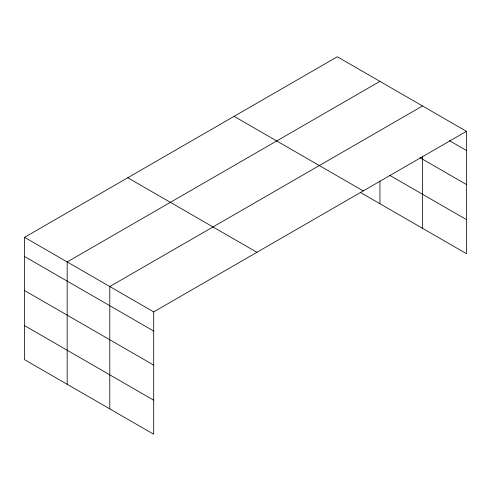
<?xml version="1.0" encoding="UTF-8"?>
<svg xmlns="http://www.w3.org/2000/svg" width="491" height="491" viewBox="0 0 491 491"><rect width="100%" height="100%" fill="white"/><g stroke="black" fill="none" stroke-linecap="round" stroke-linejoin="round"><path stroke-width="0.74" d="M466.45 131.324L337.305 56.76L24.55 237.331L24.55 359.676L153.695 434.24L153.695 311.889L466.45 131.324L466.45 253.669L360.253 192.362M379.924 81.365L67.169 261.936L67.169 384.281M422.542 105.97L109.788 286.541L109.788 408.886M449.412 140.647L466.45 150.485M419.915 157.672L466.45 184.536M389.756 175.342L466.45 219.618M234.097 116.349L363.242 190.913M127.758 177.742L256.903 252.3M24.55 237.331L153.695 311.889M24.55 256.492L153.695 331.051M24.55 290.543L153.695 365.101M24.55 325.625L153.695 400.19M422.542 156.163L422.542 228.321M379.924 181.013L379.924 203.716"/></g></svg>
